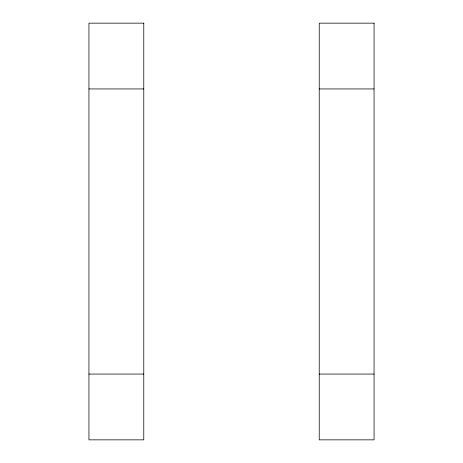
<?xml version="1.0" encoding="UTF-8"?>
<svg xmlns="http://www.w3.org/2000/svg" width="463" height="463" viewBox="0 0 463 463"><rect width="100%" height="100%" fill="white"/><g stroke="black" fill="none" stroke-linecap="round" stroke-linejoin="round"><path stroke-width="0.69" d="M88.942 88.942L143.773 88.942M319.227 88.942L374.058 88.942M88.942 374.058L143.773 374.058M319.227 374.058L374.058 374.058M143.773 23.15L88.942 23.15L88.942 439.85L143.773 439.85L143.773 23.15M374.058 23.15L319.227 23.15L319.227 439.85L374.058 439.85L374.058 23.15"/></g></svg>
